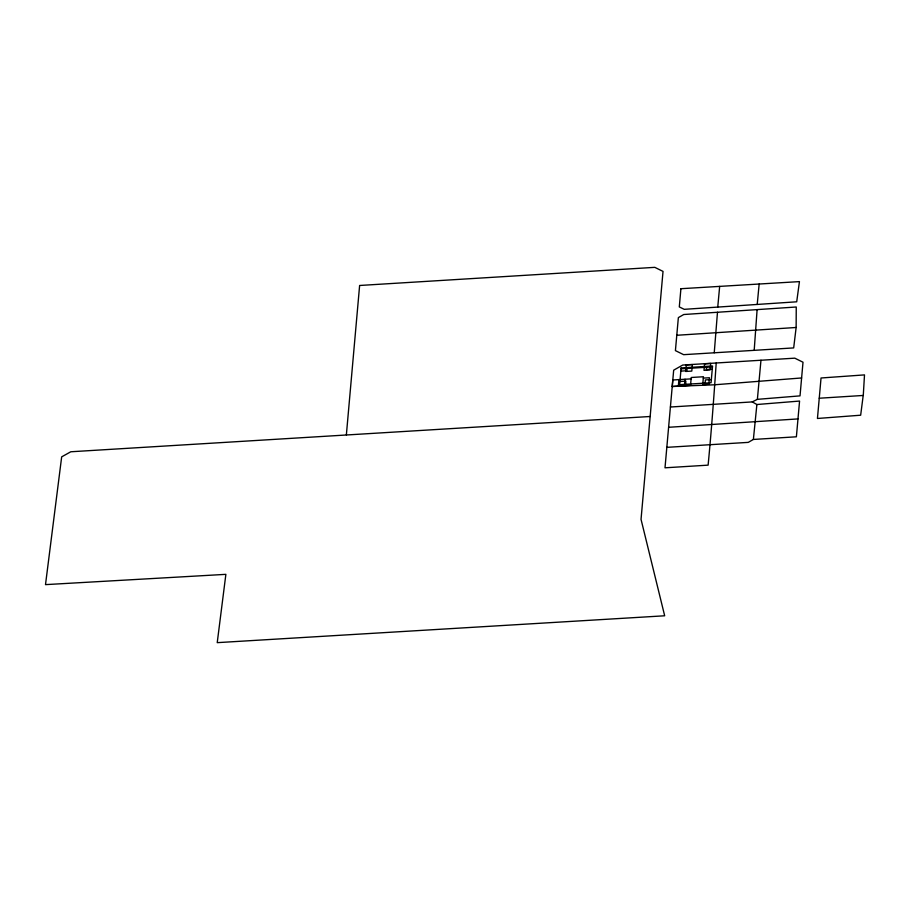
<?xml version="1.0" encoding="UTF-8"?>
<svg xmlns="http://www.w3.org/2000/svg" width="910" height="910" viewBox="0 0 910 910"><rect width="100%" height="100%" fill="white"/><g stroke="black" fill="none" stroke-linecap="round" stroke-linejoin="round"><path stroke-width="1.36" d="M796.136 327.486L796.25 307L683.751 314.519L678.36 317.601L675.413 350.612L683.637 354.673L793.679 347.916L796.136 327.486L676.767 335.278M754.197 350.339L757.109 309.616M714.248 352.784L717.478 312.266M716.204 362.988C713.906 397.078 711.381 431.113 708.116 465.147L665.005 467.808L672.808 379.993L691.111 378.867M678.337 386.113L678.905 379.618M684.434 385.738L685.003 379.242M685.594 384.293L685.878 381.131L679.929 381.495M686.993 368.459L686.788 370.745L680.851 371.109M705.113 383.099L705.398 379.925L711.347 379.561M706.513 367.253L706.319 369.54L712.257 369.176M819.25 398.227L821.036 377.991L864.5 374.897L863.34 394.428L860.667 415.21L817.442 418.475L819.25 398.227L863.203 395.463M346.369 434.832L359.621 285.478L654.813 267.347L663.026 271.396L641.038 519.36L664.675 615.786L217.228 642.653L225.873 574.346L45.5 584.63L61.675 456.854L70.798 451.769L650.161 416.496M801.619 377.957L714.282 384.805L672.228 386.488L673.673 370.177L682.716 365.046L794.794 358.165L803.007 362.226L800.027 395.873L757.382 399.342L752.297 401.913L670.397 407.02M752.297 401.913L756.87 404.518L799.571 401.06L796.386 436.8L753.378 439.45L748.259 442.374L666.825 447.345M760.965 360.235L757.382 399.342M717.751 307.079L719.662 286.4M753.378 439.45L756.881 404.529M757.222 304.44L759.156 284.022M797.979 418.918L668.611 427.29M681.044 368.823L712.462 366.889M703.316 378.116L709.413 377.741L708.844 384.236L702.736 384.611L703.43 376.74L691.225 377.491L690.531 385.362L672.228 386.488M680.908 288.709L679.304 306.92L684.229 309.332L796.705 301.801L799.446 281.611L680.908 288.709M681.124 367.936L679.645 384.668L711.063 382.735L712.541 366.002L681.124 367.936M686.265 364.967L685.696 371.462L691.793 371.087L692.373 364.591L686.265 364.967M704.567 363.841L703.999 370.336L710.096 369.96L710.676 363.465L704.567 363.841"/></g></svg>
